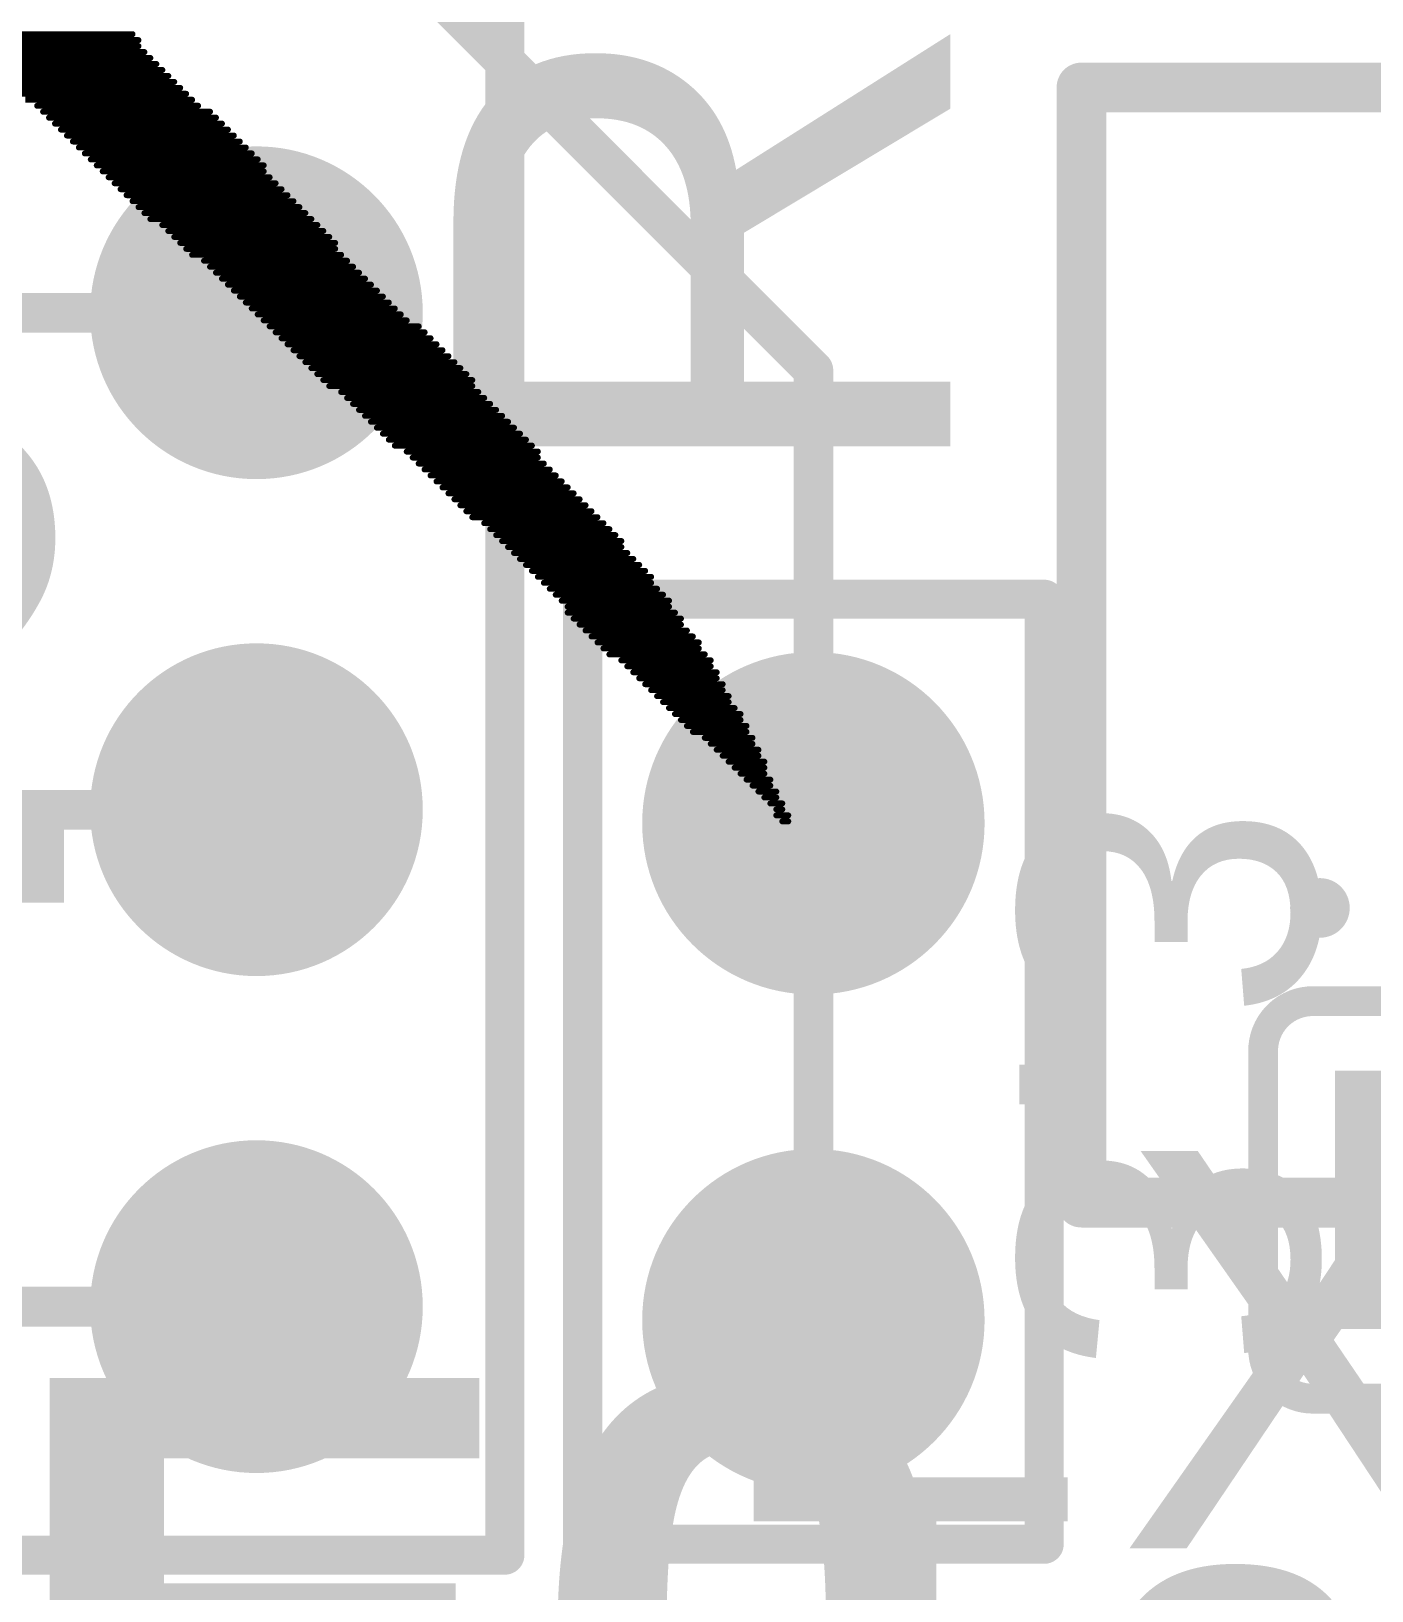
# Model space of a CAD drawing. Header units: millimetres. Extents: x -6 to 151, y -20 to 98.
# Drawn here: x 62.76 to 69.62, y 9.76 to 17.73 of the extents above; entities that cross this region are included whole.
import ezdxf

# ---------------------------------------------------------------- set-up
doc = ezdxf.new("R2010")
doc.units = ezdxf.units.MM
for name, color, linetype in [('BottomOverlay', 54, 'Continuous'), ('BottomPaste', 16, 'Continuous'), ('BottomSolder', 6, 'Continuous'), ('MultiLayer', 9, 'Continuous'), ('PadHoleLayer', 156, 'Continuous'), ('TopOverlay', 2, 'Continuous'), ('TopSolder', 216, 'Continuous'), ('ViaHoleLayer', 16, 'Continuous')]:
    doc.layers.add(name, color=color, linetype=linetype)
doc.styles.add('Arial', font='arial.ttf', dxfattribs={"height": 0.2})
doc.styles.add('Arial Black', font='ariblk.ttf', dxfattribs={"height": 0.2})

# ---------------------------------------------------------------- blocks, each defined once
blk = doc.blocks.new('1_2_P___H______2_54_100')
at = {"layer": 'BottomSolder'}
h = blk.add_hatch(color=6, dxfattribs=at)
edge = h.paths.add_edge_path()
edge.add_arc((0, 0), 0.8754, 0, 360)
h = blk.add_hatch(color=6, dxfattribs=at)
edge = h.paths.add_edge_path()
edge.add_arc((2.54, 0), 0.8754, 0, 360)
at = {"layer": 'MultiLayer'}
h = blk.add_hatch(color=9, dxfattribs=at)
edge = h.paths.add_edge_path()
edge.add_arc((0, 0), 0.85, 0, 360)
h = blk.add_hatch(color=9, dxfattribs=at)
edge = h.paths.add_edge_path()
edge.add_arc((2.54, 0), 0.85, 0, 360)
at = {"layer": 'PadHoleLayer'}
h = blk.add_hatch(color=156, dxfattribs=at)
edge = h.paths.add_edge_path()
edge.add_arc((0, 0), 0.55, 0, 360)
h = blk.add_hatch(color=156, dxfattribs=at)
edge = h.paths.add_edge_path()
edge.add_arc((2.54, 0), 0.55, 0, 360)
at = {"layer": 'TopSolder'}
h = blk.add_hatch(color=216, dxfattribs=at)
edge = h.paths.add_edge_path()
edge.add_arc((0, 0), 0.8754, 0, 360)
h = blk.add_hatch(color=216, dxfattribs=at)
edge = h.paths.add_edge_path()
edge.add_arc((2.54, 0), 0.8754, 0, 360)
at = {"layer": 'TopOverlay', "const_width": 0.2}
for points in [[(3.685, 1.18), (-1.145, 1.18)], [(-1.145, -1.18), (-1.145, 1.18)], [(3.685, -1.18), (3.685, 1.18)], [(3.685, -1.18), (-1.145, -1.18)]]:
    blk.add_lwpolyline(points, dxfattribs=at)
at = {"layer": 'TopOverlay', "const_width": 0.1}
for points in [[(-1.195, 1.18, 1), (-1.095, 1.18, 1)], [(-1.195, 1.18, 1), (-1.095, 1.18, 1)], [(3.635, 1.18, 1), (3.735, 1.18, 1)], [(3.635, 1.18, 1), (3.735, 1.18, 1)], [(-1.195, -1.18, 1), (-1.095, -1.18, 1)], [(-1.195, -1.18, 1), (-1.095, -1.18, 1)], [(3.635, -1.18, 1), (3.735, -1.18, 1)], [(3.635, -1.18, 1), (3.735, -1.18, 1)]]:
    blk.add_lwpolyline(points, format="xyb", close=True, dxfattribs=at)
blk = doc.blocks.new('PAD_JUMPER_3_2OF3_NC_BY_PASTE_YES_SILK_FULL_BOX_B_152')
at = {"layer": 'BottomPaste'}
for points in [[(-1.1303, 0.635), (-0.4953, 0.635), (-0.4953, -0.635), (-1.1303, -0.635)], [(-0.3175, 0.635), (0.3175, 0.635), (0.3175, -0.635), (-0.3175, -0.635)], [(0.4953, 0.635), (1.1303, 0.635), (1.1303, -0.635), (0.4953, -0.635)]]:
    blk.add_hatch(color=16, dxfattribs=at).paths.add_polyline_path(points)
at = {"layer": 'BottomSolder'}
for points in [[(-1.1557, 0.6604), (-0.4699, 0.6604), (-0.4699, -0.6604), (-1.1557, -0.6604)], [(-0.3429, 0.6604), (0.3429, 0.6604), (0.3429, -0.6604), (-0.3429, -0.6604)], [(0.4699, 0.6604), (1.1557, 0.6604), (1.1557, -0.6604), (0.4699, -0.6604)]]:
    blk.add_hatch(color=6, dxfattribs=at).paths.add_polyline_path(points)
at = {"layer": 'BottomOverlay', "const_width": 0.1524}
for points in [[(-1.524, 0.762, -0.414214), (-1.27, 1.016)], [(1.27, 1.016, -0.414214), (1.524, 0.762)], [(-1.27, -1.016, -0.414214), (-1.524, -0.762)], [(1.524, -0.762, -0.414214), (1.27, -1.016)]]:
    blk.add_lwpolyline(points, format="xyb", dxfattribs=at)
for points in [[(-1.27, 1.016), (1.27, 1.016)], [(-1.524, -0.762), (-1.524, 0.762)], [(1.524, -0.762), (1.524, 0.762)], [(-1.27, -1.016), (1.27, -1.016)]]:
    blk.add_lwpolyline(points, dxfattribs=at)
at = {"layer": 'BottomOverlay', "const_width": 0.0762}
for points in [[(-1.3081, 1.016, 1), (-1.2319, 1.016, 1)], [(-1.3081, 1.016, 1), (-1.2319, 1.016, 1)], [(1.2319, 1.016, 1), (1.3081, 1.016, 1)], [(1.2319, 1.016, 1), (1.3081, 1.016, 1)], [(-1.5621, 0.762, 1), (-1.4859, 0.762, 1)], [(-1.5621, 0.762, 1), (-1.4859, 0.762, 1)], [(1.4859, 0.762, 1), (1.5621, 0.762, 1)], [(1.4859, 0.762, 1), (1.5621, 0.762, 1)], [(-1.5621, -0.762, 1), (-1.4859, -0.762, 1)], [(-1.5621, -0.762, 1), (-1.4859, -0.762, 1)], [(1.4859, -0.762, 1), (1.5621, -0.762, 1)], [(1.4859, -0.762, 1), (1.5621, -0.762, 1)], [(-1.3081, -1.016, 1), (-1.2319, -1.016, 1)], [(-1.3081, -1.016, 1), (-1.2319, -1.016, 1)], [(1.2319, -1.016, 1), (1.3081, -1.016, 1)], [(1.2319, -1.016, 1), (1.3081, -1.016, 1)]]:
    blk.add_lwpolyline(points, format="xyb", close=True, dxfattribs=at)
blk = doc.blocks.new('XH2_54_3P_L_283')
at = {"layer": 'TopOverlay', "const_width": 0.254}
for points in [[(4.98, 2.35), (-5, 2.35)], [(4.98, 2.35), (4.98, -3.35)], [(4.98, -3.35), (2.2352, -3.35)]]:
    blk.add_lwpolyline(points, dxfattribs=at)
at = {"layer": 'TopOverlay', "const_width": 0.127}
for points in [[(4.9165, 2.35, 1), (5.0435, 2.35, 1)], [(4.9165, 2.35, 1), (5.0435, 2.35, 1)], [(4.9165, -3.35, 1), (5.0435, -3.35, 1)], [(4.9165, -3.35, 1), (5.0435, -3.35, 1)]]:
    blk.add_lwpolyline(points, format="xyb", close=True, dxfattribs=at)
blk = doc.blocks.new('H______2X4_287')
at = {"layer": 'BottomSolder'}
h = blk.add_hatch(color=6, dxfattribs=at)
edge = h.paths.add_edge_path()
edge.add_arc((0, 2.54), 0.8504, 0, 360)
h = blk.add_hatch(color=6, dxfattribs=at)
edge = h.paths.add_edge_path()
edge.add_arc((2.54, 2.54), 0.8504, 0, 360)
h = blk.add_hatch(color=6, dxfattribs=at)
edge = h.paths.add_edge_path()
edge.add_arc((5.08, 2.54), 0.8504, 0, 360)
h = blk.add_hatch(color=6, dxfattribs=at)
edge = h.paths.add_edge_path()
edge.add_arc((7.62, 2.54), 0.8504, 0, 360)
h = blk.add_hatch(color=6, dxfattribs=at)
edge = h.paths.add_edge_path()
edge.add_arc((0, 0), 0.8504, 0, 360)
h = blk.add_hatch(color=6, dxfattribs=at)
edge = h.paths.add_edge_path()
edge.add_arc((2.54, 0), 0.8504, 0, 360)
h = blk.add_hatch(color=6, dxfattribs=at)
edge = h.paths.add_edge_path()
edge.add_arc((5.08, 0), 0.8504, 0, 360)
h = blk.add_hatch(color=6, dxfattribs=at)
edge = h.paths.add_edge_path()
edge.add_arc((7.62, 0), 0.8504, 0, 360)
at = {"layer": 'MultiLayer'}
h = blk.add_hatch(color=9, dxfattribs=at)
edge = h.paths.add_edge_path()
edge.add_arc((0, 2.54), 0.825, 0, 360)
h = blk.add_hatch(color=9, dxfattribs=at)
edge = h.paths.add_edge_path()
edge.add_arc((2.54, 2.54), 0.825, 0, 360)
h = blk.add_hatch(color=9, dxfattribs=at)
edge = h.paths.add_edge_path()
edge.add_arc((5.08, 2.54), 0.825, 0, 360)
h = blk.add_hatch(color=9, dxfattribs=at)
edge = h.paths.add_edge_path()
edge.add_arc((7.62, 2.54), 0.825, 0, 360)
h = blk.add_hatch(color=9, dxfattribs=at)
edge = h.paths.add_edge_path()
edge.add_arc((0, 0), 0.825, 0, 360)
h = blk.add_hatch(color=9, dxfattribs=at)
edge = h.paths.add_edge_path()
edge.add_arc((2.54, 0), 0.825, 0, 360)
h = blk.add_hatch(color=9, dxfattribs=at)
edge = h.paths.add_edge_path()
edge.add_arc((5.08, 0), 0.825, 0, 360)
h = blk.add_hatch(color=9, dxfattribs=at)
edge = h.paths.add_edge_path()
edge.add_arc((7.62, 0), 0.825, 0, 360)
at = {"layer": 'PadHoleLayer'}
h = blk.add_hatch(color=156, dxfattribs=at)
edge = h.paths.add_edge_path()
edge.add_arc((0, 2.54), 0.51, 0, 360)
h = blk.add_hatch(color=156, dxfattribs=at)
edge = h.paths.add_edge_path()
edge.add_arc((2.54, 2.54), 0.51, 0, 360)
h = blk.add_hatch(color=156, dxfattribs=at)
edge = h.paths.add_edge_path()
edge.add_arc((5.08, 2.54), 0.51, 0, 360)
h = blk.add_hatch(color=156, dxfattribs=at)
edge = h.paths.add_edge_path()
edge.add_arc((7.62, 2.54), 0.51, 0, 360)
h = blk.add_hatch(color=156, dxfattribs=at)
edge = h.paths.add_edge_path()
edge.add_arc((0, 0), 0.51, 0, 360)
h = blk.add_hatch(color=156, dxfattribs=at)
edge = h.paths.add_edge_path()
edge.add_arc((2.54, 0), 0.51, 0, 360)
h = blk.add_hatch(color=156, dxfattribs=at)
edge = h.paths.add_edge_path()
edge.add_arc((5.08, 0), 0.51, 0, 360)
h = blk.add_hatch(color=156, dxfattribs=at)
edge = h.paths.add_edge_path()
edge.add_arc((7.62, 0), 0.51, 0, 360)
at = {"layer": 'TopSolder'}
h = blk.add_hatch(color=216, dxfattribs=at)
edge = h.paths.add_edge_path()
edge.add_arc((0, 2.54), 0.8504, 0, 360)
h = blk.add_hatch(color=216, dxfattribs=at)
edge = h.paths.add_edge_path()
edge.add_arc((2.54, 2.54), 0.8504, 0, 360)
h = blk.add_hatch(color=216, dxfattribs=at)
edge = h.paths.add_edge_path()
edge.add_arc((5.08, 2.54), 0.8504, 0, 360)
h = blk.add_hatch(color=216, dxfattribs=at)
edge = h.paths.add_edge_path()
edge.add_arc((7.62, 2.54), 0.8504, 0, 360)
h = blk.add_hatch(color=216, dxfattribs=at)
edge = h.paths.add_edge_path()
edge.add_arc((0, 0), 0.8504, 0, 360)
h = blk.add_hatch(color=216, dxfattribs=at)
edge = h.paths.add_edge_path()
edge.add_arc((2.54, 0), 0.8504, 0, 360)
h = blk.add_hatch(color=216, dxfattribs=at)
edge = h.paths.add_edge_path()
edge.add_arc((5.08, 0), 0.8504, 0, 360)
h = blk.add_hatch(color=216, dxfattribs=at)
edge = h.paths.add_edge_path()
edge.add_arc((7.62, 0), 0.8504, 0, 360)
at = {"layer": 'TopOverlay', "const_width": 0.2}
for points in [[(8.89, 3.81), (-1.27, 3.81)], [(-1.27, 1.27), (-1.27, 3.81)], [(8.89, 1.27), (8.89, 3.81)], [(-1.27, -1.27), (-1.27, 1.27)], [(8.89, -1.27), (8.89, 1.27)], [(8.89, -1.27), (-1.27, -1.27)]]:
    blk.add_lwpolyline(points, dxfattribs=at)
at = {"layer": 'TopOverlay', "const_width": 0.1}
for points in [[(-1.32, 3.81, 1), (-1.22, 3.81, 1)], [(-1.32, 3.81, 1), (-1.22, 3.81, 1)], [(8.84, 3.81, 1), (8.94, 3.81, 1)], [(8.84, 3.81, 1), (8.94, 3.81, 1)], [(-1.32, 1.27, 1), (-1.22, 1.27, 1)], [(-1.32, 1.27, 1), (-1.22, 1.27, 1)], [(8.84, 1.27, 1), (8.94, 1.27, 1)], [(8.84, 1.27, 1), (8.94, 1.27, 1)], [(-1.32, -1.27, 1), (-1.22, -1.27, 1)], [(-1.32, -1.27, 1), (-1.22, -1.27, 1)], [(8.84, -1.27, 1), (8.94, -1.27, 1)], [(8.84, -1.27, 1), (8.94, -1.27, 1)]]:
    blk.add_lwpolyline(points, format="xyb", close=True, dxfattribs=at)

msp = doc.modelspace()

# ---------------------------------------------------------------- hatches: boundary and pattern name
at = {"layer": 'ViaHoleLayer'}
h = msp.add_hatch(color=16, dxfattribs=at)
edge = h.paths.add_edge_path()
edge.add_arc((69.3529, 13.248), 0.1524, 0, 360)

# ---------------------------------------------------------------- linework, layer by layer
at = {"layer": 'BottomOverlay'}
for points, const_width in [([(63.9293, 18.8301), (66.763, 15.9964)], 0.203), ([(62.3672, 17.714), (63.2816, 17.714)], 0.0305), ([(62.3976, 17.6835), (63.312, 17.6835)], 0.0305), ([(62.4586, 17.653), (63.312, 17.653)], 0.0305), ([(62.4891, 17.6225), (63.3425, 17.6225)], 0.0305), ([(62.5196, 17.592), (63.373, 17.592)], 0.0305), ([(62.55, 17.5616), (63.4035, 17.5616)], 0.0305), ([(62.5805, 17.5311), (63.434, 17.5311)], 0.0305), ([(62.611, 17.5006), (63.4644, 17.5006)], 0.0305), ([(62.6415, 17.4701), (63.4949, 17.4701)], 0.0305), ([(62.672, 17.4396), (63.5254, 17.4396)], 0.0305), ([(62.7024, 17.4092), (63.5559, 17.4092)], 0.0305), ([(62.7329, 17.3787), (63.5864, 17.3787)], 0.0305), ([(62.7939, 17.3482), (63.6168, 17.3482)], 0.0305), ([(62.8244, 17.3177), (63.6778, 17.3177)], 0.0305), ([(62.8548, 17.2872), (63.7083, 17.2872)], 0.0305), ([(62.8853, 17.2568), (63.7388, 17.2568)], 0.0305), ([(62.9158, 17.2263), (63.7692, 17.2263)], 0.0305), ([(62.9463, 17.1958), (63.7997, 17.1958)], 0.0305), ([(62.9768, 17.1653), (63.8302, 17.1653)], 0.0305), ([(63.0072, 17.1348), (63.8607, 17.1348)], 0.0305), ([(63.0377, 17.1044), (63.8912, 17.1044)], 0.0305), ([(63.0682, 17.0739), (63.9216, 17.0739)], 0.0305), ([(63.0987, 17.0434), (63.9521, 17.0434)], 0.0305), ([(63.1292, 17.0129), (63.9521, 17.0129)], 0.0305), ([(63.1596, 16.9824), (63.9826, 16.9824)], 0.0305), ([(63.1901, 16.952), (64.0131, 16.952)], 0.0305), ([(63.2206, 16.9215), (64.0436, 16.9215)], 0.0305), ([(63.2511, 16.891), (64.074, 16.891)], 0.0305), ([(63.2816, 16.8605), (64.1045, 16.8605)], 0.0305), ([(63.312, 16.83), (64.135, 16.83)], 0.0305), ([(63.3425, 16.7996), (64.1655, 16.7996)], 0.0305), ([(63.373, 16.7691), (64.196, 16.7691)], 0.0305), ([(63.434, 16.7386), (64.2264, 16.7386)], 0.0305), ([(63.4644, 16.7081), (64.2569, 16.7081)], 0.0305), ([(63.4949, 16.6776), (64.2874, 16.6776)], 0.0305), ([(63.5254, 16.6472), (64.3179, 16.6472)], 0.0305), ([(63.5559, 16.6167), (64.3179, 16.6167)], 0.0305), ([(63.5864, 16.5862), (64.3484, 16.5862)], 0.0305), ([(63.6473, 16.5557), (64.3788, 16.5557)], 0.0305), ([(63.6778, 16.5252), (64.4093, 16.5252)], 0.0305), ([(63.7083, 16.4948), (64.4398, 16.4948)], 0.0305), ([(63.7388, 16.4643), (64.4703, 16.4643)], 0.0305), ([(63.7692, 16.4338), (64.5008, 16.4338)], 0.0305), ([(61.3753, 16.2901), (63.8996, 16.2901)], 0.203), ([(63.7997, 16.4033), (64.5312, 16.4033)], 0.0305), ([(63.8302, 16.3728), (64.5617, 16.3728)], 0.0305), ([(63.8607, 16.3424), (64.5922, 16.3424)], 0.0305), ([(63.8912, 16.3119), (64.6227, 16.3119)], 0.0305), ([(63.9216, 16.2814), (64.6532, 16.2814)], 0.0305), ([(63.9521, 16.2509), (64.6836, 16.2509)], 0.0305), ([(63.9826, 16.2204), (64.7446, 16.2204)], 0.0305), ([(64.0131, 16.19), (64.7751, 16.19)], 0.0305), ([(64.0436, 16.1595), (64.8056, 16.1595)], 0.0305), ([(64.074, 16.129), (64.836, 16.129)], 0.0305), ([(64.1045, 16.0985), (64.8665, 16.0985)], 0.0305), ([(64.135, 16.068), (64.897, 16.068)], 0.0305), ([(64.1655, 16.0376), (64.9275, 16.0376)], 0.0305), ([(66.763, 11.1407), (66.763, 15.9964)], 0.203), ([(64.196, 16.0071), (64.958, 16.0071)], 0.0305), ([(64.2264, 15.9766), (64.9884, 15.9766)], 0.0305), ([(64.2569, 15.9461), (65.0189, 15.9461)], 0.0305), ([(64.2874, 15.9156), (65.0189, 15.9156)], 0.0305), ([(64.3484, 15.8852), (65.0494, 15.8852)], 0.0305), ([(64.3788, 15.8547), (65.0799, 15.8547)], 0.0305), ([(64.4093, 15.8242), (65.1104, 15.8242)], 0.0305), ([(64.4398, 15.7937), (65.1408, 15.7937)], 0.0305), ([(64.4703, 15.7632), (65.1713, 15.7632)], 0.0305), ([(64.5008, 15.7328), (65.2018, 15.7328)], 0.0305), ([(64.5312, 15.7023), (65.2323, 15.7023)], 0.0305), ([(64.5617, 15.6718), (65.2628, 15.6718)], 0.0305), ([(64.5922, 15.6413), (65.2932, 15.6413)], 0.0305), ([(64.6227, 15.6108), (65.3237, 15.6108)], 0.0305), ([(64.6836, 15.5804), (65.3542, 15.5804)], 0.0305), ([(64.7141, 15.5499), (65.3542, 15.5499)], 0.0305), ([(64.7446, 15.5194), (65.3847, 15.5194)], 0.0305), ([(64.7751, 15.4889), (65.4152, 15.4889)], 0.0305), ([(64.8056, 15.4584), (65.4456, 15.4584)], 0.0305), ([(64.836, 15.428), (65.4761, 15.428)], 0.0305), ([(64.8665, 15.3975), (65.5066, 15.3975)], 0.0305), ([(64.897, 15.367), (65.5371, 15.367)], 0.0305), ([(64.9275, 15.3365), (65.5676, 15.3365)], 0.0305), ([(64.958, 15.306), (65.598, 15.306)], 0.0305), ([(64.9884, 15.2756), (65.6285, 15.2756)], 0.0305), ([(65.0189, 15.2451), (65.659, 15.2451)], 0.0305), ([(65.0799, 15.2146), (65.6895, 15.2146)], 0.0305), ([(65.1104, 15.1841), (65.72, 15.1841)], 0.0305), ([(65.1408, 15.1536), (65.7504, 15.1536)], 0.0305), ([(65.1713, 15.1232), (65.7809, 15.1232)], 0.0305), ([(65.2018, 15.0927), (65.7809, 15.0927)], 0.0305), ([(65.2323, 15.0622), (65.8114, 15.0622)], 0.0305), ([(65.2628, 15.0317), (65.8419, 15.0317)], 0.0305), ([(65.2932, 15.0012), (65.8724, 15.0012)], 0.0305), ([(65.3237, 14.9708), (65.9028, 14.9708)], 0.0305), ([(65.3542, 14.9403), (65.9333, 14.9403)], 0.0305), ([(65.3847, 14.9098), (65.9333, 14.9098)], 0.0305), ([(65.4152, 14.8793), (65.9638, 14.8793)], 0.0305), ([(65.4456, 14.8488), (65.9943, 14.8488)], 0.0305), ([(65.4761, 14.8184), (66.0248, 14.8184)], 0.0305), ([(65.5066, 14.7879), (66.0248, 14.7879)], 0.0305), ([(65.5066, 14.7574), (66.0552, 14.7574)], 0.0305), ([(65.5371, 14.7269), (66.0857, 14.7269)], 0.0305), ([(65.5676, 14.6964), (66.0857, 14.6964)], 0.0305), ([(65.598, 14.666), (66.1162, 14.666)], 0.0305), ([(65.6285, 14.6355), (66.1467, 14.6355)], 0.0305), ([(65.659, 14.605), (66.1772, 14.605)], 0.0305), ([(65.6895, 14.5745), (66.1772, 14.5745)], 0.0305), ([(65.72, 14.544), (66.2076, 14.544)], 0.0305), ([(65.7809, 14.5136), (66.2381, 14.5136)], 0.0305), ([(65.8114, 14.4831), (66.2381, 14.4831)], 0.0305), ([(65.8419, 14.4526), (66.2686, 14.4526)], 0.0305), ([(65.8724, 14.4221), (66.2686, 14.4221)], 0.0305), ([(65.9028, 14.3916), (66.2991, 14.3916)], 0.0305), ([(65.9333, 14.3612), (66.2991, 14.3612)], 0.0305), ([(65.9638, 14.3307), (66.3296, 14.3307)], 0.0305), ([(65.9943, 14.3002), (66.3296, 14.3002)], 0.0305), ([(66.0248, 14.2697), (66.36, 14.2697)], 0.0305), ([(66.0552, 14.2392), (66.3905, 14.2392)], 0.0305), ([(66.0857, 14.2088), (66.3905, 14.2088)], 0.0305), ([(66.1162, 14.1783), (66.421, 14.1783)], 0.0305), ([(66.1467, 14.1478), (66.421, 14.1478)], 0.0305), ([(66.2076, 14.1173), (66.4515, 14.1173)], 0.0305), ([(66.2381, 14.0868), (66.4515, 14.0868)], 0.0305), ([(66.2686, 14.0564), (66.482, 14.0564)], 0.0305), ([(66.2991, 14.0259), (66.482, 14.0259)], 0.0305), ([(66.3296, 13.9954), (66.5124, 13.9954)], 0.0305), ([(66.36, 13.9649), (66.5124, 13.9649)], 0.0305), ([(66.3905, 13.9344), (66.5124, 13.9344)], 0.0305), ([(66.421, 13.904), (66.5429, 13.904)], 0.0305), ([(66.4515, 13.8735), (66.5429, 13.8735)], 0.0305), ([(61.3753, 13.7501), (63.8996, 13.7501)], 0.203), ([(66.482, 13.843), (66.5734, 13.843)], 0.0305), ([(66.5124, 13.8125), (66.5734, 13.8125)], 0.0305), ([(66.5429, 13.782), (66.6039, 13.782)], 0.0305), ([(66.5734, 13.7516), (66.6039, 13.7516)], 0.0305), ([(66.5734, 13.7211), (66.6344, 13.7211)], 0.0305), ([(66.6039, 13.6906), (66.6344, 13.6906)], 0.0305), ([(61.3753, 11.2101), (63.8996, 11.2101)], 0.203)]:
    msp.add_lwpolyline(points, dxfattribs=dict(at, const_width=const_width))
for points, const_width in [([(63.2739, 17.714, 1), (63.2892, 17.714, 1)], 0.0152), ([(63.3044, 17.6835, 1), (63.3197, 17.6835, 1)], 0.0152), ([(63.3044, 17.653, 1), (63.3197, 17.653, 1)], 0.0152), ([(63.3349, 17.6225, 1), (63.3501, 17.6225, 1)], 0.0152), ([(63.3654, 17.592, 1), (63.3806, 17.592, 1)], 0.0152), ([(63.3959, 17.5616, 1), (63.4111, 17.5616, 1)], 0.0152), ([(63.4263, 17.5311, 1), (63.4416, 17.5311, 1)], 0.0152), ([(63.4568, 17.5006, 1), (63.4721, 17.5006, 1)], 0.0152), ([(63.4873, 17.4701, 1), (63.5025, 17.4701, 1)], 0.0152), ([(63.5178, 17.4396, 1), (63.533, 17.4396, 1)], 0.0152), ([(63.5483, 17.4092, 1), (63.5635, 17.4092, 1)], 0.0152), ([(63.5787, 17.3787, 1), (63.594, 17.3787, 1)], 0.0152), ([(62.7863, 17.3482, 1), (62.8015, 17.3482, 1)], 0.0152), ([(62.8167, 17.3177, 1), (62.832, 17.3177, 1)], 0.0152), ([(62.8472, 17.2872, 1), (62.8625, 17.2872, 1)], 0.0152), ([(63.6092, 17.3482, 1), (63.6245, 17.3482, 1)], 0.0152), ([(63.6702, 17.3177, 1), (63.6854, 17.3177, 1)], 0.0152), ([(63.7007, 17.2872, 1), (63.7159, 17.2872, 1)], 0.0152), ([(62.8777, 17.2568, 1), (62.8929, 17.2568, 1)], 0.0152), ([(62.9082, 17.2263, 1), (62.9234, 17.2263, 1)], 0.0152), ([(63.7311, 17.2568, 1), (63.7464, 17.2568, 1)], 0.0152), ([(63.7616, 17.2263, 1), (63.7769, 17.2263, 1)], 0.0152), ([(62.9387, 17.1958, 1), (62.9539, 17.1958, 1)], 0.0152), ([(62.9691, 17.1653, 1), (62.9844, 17.1653, 1)], 0.0152), ([(62.9996, 17.1348, 1), (63.0149, 17.1348, 1)], 0.0152), ([(63.7921, 17.1958, 1), (63.8073, 17.1958, 1)], 0.0152), ([(63.8226, 17.1653, 1), (63.8378, 17.1653, 1)], 0.0152), ([(63.8531, 17.1348, 1), (63.8683, 17.1348, 1)], 0.0152), ([(63.0301, 17.1044, 1), (63.0453, 17.1044, 1)], 0.0152), ([(63.0606, 17.0739, 1), (63.0758, 17.0739, 1)], 0.0152), ([(63.8835, 17.1044, 1), (63.8988, 17.1044, 1)], 0.0152), ([(63.914, 17.0739, 1), (63.9293, 17.0739, 1)], 0.0152), ([(63.0911, 17.0434, 1), (63.1063, 17.0434, 1)], 0.0152), ([(63.1215, 17.0129, 1), (63.1368, 17.0129, 1)], 0.0152), ([(63.152, 16.9824, 1), (63.1673, 16.9824, 1)], 0.0152), ([(63.9445, 17.0434, 1), (63.9597, 17.0434, 1)], 0.0152), ([(63.9445, 17.0129, 1), (63.9597, 17.0129, 1)], 0.0152), ([(63.975, 16.9824, 1), (63.9902, 16.9824, 1)], 0.0152), ([(63.1825, 16.952, 1), (63.1977, 16.952, 1)], 0.0152), ([(63.213, 16.9215, 1), (63.2282, 16.9215, 1)], 0.0152), ([(63.2435, 16.891, 1), (63.2587, 16.891, 1)], 0.0152), ([(64.0055, 16.952, 1), (64.0207, 16.952, 1)], 0.0152), ([(64.0359, 16.9215, 1), (64.0512, 16.9215, 1)], 0.0152), ([(64.0664, 16.891, 1), (64.0817, 16.891, 1)], 0.0152), ([(63.2739, 16.8605, 1), (63.2892, 16.8605, 1)], 0.0152), ([(63.3044, 16.83, 1), (63.3197, 16.83, 1)], 0.0152), ([(64.0969, 16.8605, 1), (64.1121, 16.8605, 1)], 0.0152), ([(64.1274, 16.83, 1), (64.1426, 16.83, 1)], 0.0152), ([(63.3349, 16.7996, 1), (63.3501, 16.7996, 1)], 0.0152), ([(63.3654, 16.7691, 1), (63.3806, 16.7691, 1)], 0.0152), ([(63.4263, 16.7386, 1), (63.4416, 16.7386, 1)], 0.0152), ([(64.1579, 16.7996, 1), (64.1731, 16.7996, 1)], 0.0152), ([(64.1883, 16.7691, 1), (64.2036, 16.7691, 1)], 0.0152), ([(64.2188, 16.7386, 1), (64.2341, 16.7386, 1)], 0.0152), ([(63.4568, 16.7081, 1), (63.4721, 16.7081, 1)], 0.0152), ([(63.4873, 16.6776, 1), (63.5025, 16.6776, 1)], 0.0152), ([(63.5178, 16.6472, 1), (63.533, 16.6472, 1)], 0.0152), ([(64.2493, 16.7081, 1), (64.2645, 16.7081, 1)], 0.0152), ([(64.2798, 16.6776, 1), (64.295, 16.6776, 1)], 0.0152), ([(64.3103, 16.6472, 1), (64.3255, 16.6472, 1)], 0.0152), ([(63.5483, 16.6167, 1), (63.5635, 16.6167, 1)], 0.0152), ([(63.5787, 16.5862, 1), (63.594, 16.5862, 1)], 0.0152), ([(64.3103, 16.6167, 1), (64.3255, 16.6167, 1)], 0.0152), ([(64.3407, 16.5862, 1), (64.356, 16.5862, 1)], 0.0152), ([(63.6397, 16.5557, 1), (63.6549, 16.5557, 1)], 0.0152), ([(63.6702, 16.5252, 1), (63.6854, 16.5252, 1)], 0.0152), ([(63.7007, 16.4948, 1), (63.7159, 16.4948, 1)], 0.0152), ([(64.3712, 16.5557, 1), (64.3865, 16.5557, 1)], 0.0152), ([(64.4017, 16.5252, 1), (64.4169, 16.5252, 1)], 0.0152), ([(64.4322, 16.4948, 1), (64.4474, 16.4948, 1)], 0.0152), ([(63.7311, 16.4643, 1), (63.7464, 16.4643, 1)], 0.0152), ([(63.7616, 16.4338, 1), (63.7769, 16.4338, 1)], 0.0152), ([(64.4627, 16.4643, 1), (64.4779, 16.4643, 1)], 0.0152), ([(64.4931, 16.4338, 1), (64.5084, 16.4338, 1)], 0.0152), ([(63.7921, 16.4033, 1), (63.8073, 16.4033, 1)], 0.0152), ([(63.8489, 16.2901, 1), (63.9504, 16.2901, 1)], 0.1015), ([(63.8226, 16.3728, 1), (63.8378, 16.3728, 1)], 0.0152), ([(63.8531, 16.3424, 1), (63.8683, 16.3424, 1)], 0.0152), ([(64.5236, 16.4033, 1), (64.5389, 16.4033, 1)], 0.0152), ([(64.5541, 16.3728, 1), (64.5693, 16.3728, 1)], 0.0152), ([(64.5846, 16.3424, 1), (64.5998, 16.3424, 1)], 0.0152), ([(63.8835, 16.3119, 1), (63.8988, 16.3119, 1)], 0.0152), ([(63.914, 16.2814, 1), (63.9293, 16.2814, 1)], 0.0152), ([(63.9445, 16.2509, 1), (63.9597, 16.2509, 1)], 0.0152), ([(64.6151, 16.3119, 1), (64.6303, 16.3119, 1)], 0.0152), ([(64.6455, 16.2814, 1), (64.6608, 16.2814, 1)], 0.0152), ([(64.676, 16.2509, 1), (64.6913, 16.2509, 1)], 0.0152), ([(63.975, 16.2204, 1), (63.9902, 16.2204, 1)], 0.0152), ([(64.0055, 16.19, 1), (64.0207, 16.19, 1)], 0.0152), ([(64.737, 16.2204, 1), (64.7522, 16.2204, 1)], 0.0152), ([(64.7675, 16.19, 1), (64.7827, 16.19, 1)], 0.0152), ([(64.0359, 16.1595, 1), (64.0512, 16.1595, 1)], 0.0152), ([(64.0664, 16.129, 1), (64.0817, 16.129, 1)], 0.0152), ([(64.0969, 16.0985, 1), (64.1121, 16.0985, 1)], 0.0152), ([(64.7979, 16.1595, 1), (64.8132, 16.1595, 1)], 0.0152), ([(64.8284, 16.129, 1), (64.8437, 16.129, 1)], 0.0152), ([(64.8589, 16.0985, 1), (64.8741, 16.0985, 1)], 0.0152), ([(64.1274, 16.068, 1), (64.1426, 16.068, 1)], 0.0152), ([(64.1579, 16.0376, 1), (64.1731, 16.0376, 1)], 0.0152), ([(64.8894, 16.068, 1), (64.9046, 16.068, 1)], 0.0152), ([(64.9199, 16.0376, 1), (64.9351, 16.0376, 1)], 0.0152), ([(66.7122, 15.9964, 1), (66.8137, 15.9964, 1)], 0.1015), ([(66.7122, 15.9964, 1), (66.8137, 15.9964, 1)], 0.1015), ([(64.1883, 16.0071, 1), (64.2036, 16.0071, 1)], 0.0152), ([(64.2188, 15.9766, 1), (64.2341, 15.9766, 1)], 0.0152), ([(64.2493, 15.9461, 1), (64.2645, 15.9461, 1)], 0.0152), ([(64.9503, 16.0071, 1), (64.9656, 16.0071, 1)], 0.0152), ([(64.9808, 15.9766, 1), (64.9961, 15.9766, 1)], 0.0152), ([(65.0113, 15.9461, 1), (65.0265, 15.9461, 1)], 0.0152), ([(64.2798, 15.9156, 1), (64.295, 15.9156, 1)], 0.0152), ([(64.3407, 15.8852, 1), (64.356, 15.8852, 1)], 0.0152), ([(64.3712, 15.8547, 1), (64.3865, 15.8547, 1)], 0.0152), ([(65.0113, 15.9156, 1), (65.0265, 15.9156, 1)], 0.0152), ([(65.0418, 15.8852, 1), (65.057, 15.8852, 1)], 0.0152), ([(65.0723, 15.8547, 1), (65.0875, 15.8547, 1)], 0.0152), ([(64.4017, 15.8242, 1), (64.4169, 15.8242, 1)], 0.0152), ([(64.4322, 15.7937, 1), (64.4474, 15.7937, 1)], 0.0152), ([(65.1027, 15.8242, 1), (65.118, 15.8242, 1)], 0.0152), ([(65.1332, 15.7937, 1), (65.1485, 15.7937, 1)], 0.0152), ([(64.4627, 15.7632, 1), (64.4779, 15.7632, 1)], 0.0152), ([(64.4931, 15.7328, 1), (64.5084, 15.7328, 1)], 0.0152), ([(64.5236, 15.7023, 1), (64.5389, 15.7023, 1)], 0.0152), ([(65.1637, 15.7632, 1), (65.1789, 15.7632, 1)], 0.0152), ([(65.1942, 15.7328, 1), (65.2094, 15.7328, 1)], 0.0152), ([(65.2247, 15.7023, 1), (65.2399, 15.7023, 1)], 0.0152), ([(64.5541, 15.6718, 1), (64.5693, 15.6718, 1)], 0.0152), ([(64.5846, 15.6413, 1), (64.5998, 15.6413, 1)], 0.0152), ([(64.6151, 15.6108, 1), (64.6303, 15.6108, 1)], 0.0152), ([(65.2551, 15.6718, 1), (65.2704, 15.6718, 1)], 0.0152), ([(65.2856, 15.6413, 1), (65.3009, 15.6413, 1)], 0.0152), ([(65.3161, 15.6108, 1), (65.3313, 15.6108, 1)], 0.0152), ([(64.676, 15.5804, 1), (64.6913, 15.5804, 1)], 0.0152), ([(64.7065, 15.5499, 1), (64.7217, 15.5499, 1)], 0.0152), ([(65.3466, 15.5804, 1), (65.3618, 15.5804, 1)], 0.0152), ([(65.3466, 15.5499, 1), (65.3618, 15.5499, 1)], 0.0152), ([(64.737, 15.5194, 1), (64.7522, 15.5194, 1)], 0.0152), ([(64.7675, 15.4889, 1), (64.7827, 15.4889, 1)], 0.0152), ([(64.7979, 15.4584, 1), (64.8132, 15.4584, 1)], 0.0152), ([(65.3771, 15.5194, 1), (65.3923, 15.5194, 1)], 0.0152), ([(65.4075, 15.4889, 1), (65.4228, 15.4889, 1)], 0.0152), ([(65.438, 15.4584, 1), (65.4533, 15.4584, 1)], 0.0152), ([(64.8284, 15.428, 1), (64.8437, 15.428, 1)], 0.0152), ([(64.8589, 15.3975, 1), (64.8741, 15.3975, 1)], 0.0152), ([(65.4685, 15.428, 1), (65.4837, 15.428, 1)], 0.0152), ([(65.499, 15.3975, 1), (65.5142, 15.3975, 1)], 0.0152), ([(64.8894, 15.367, 1), (64.9046, 15.367, 1)], 0.0152), ([(64.9199, 15.3365, 1), (64.9351, 15.3365, 1)], 0.0152), ([(64.9503, 15.306, 1), (64.9656, 15.306, 1)], 0.0152), ([(65.5295, 15.367, 1), (65.5447, 15.367, 1)], 0.0152), ([(65.5599, 15.3365, 1), (65.5752, 15.3365, 1)], 0.0152), ([(65.5904, 15.306, 1), (65.6057, 15.306, 1)], 0.0152), ([(64.9808, 15.2756, 1), (64.9961, 15.2756, 1)], 0.0152), ([(65.0113, 15.2451, 1), (65.0265, 15.2451, 1)], 0.0152), ([(65.0723, 15.2146, 1), (65.0875, 15.2146, 1)], 0.0152), ([(65.6209, 15.2756, 1), (65.6361, 15.2756, 1)], 0.0152), ([(65.6514, 15.2451, 1), (65.6666, 15.2451, 1)], 0.0152), ([(65.6819, 15.2146, 1), (65.6971, 15.2146, 1)], 0.0152), ([(65.1027, 15.1841, 1), (65.118, 15.1841, 1)], 0.0152), ([(65.1332, 15.1536, 1), (65.1485, 15.1536, 1)], 0.0152), ([(65.7123, 15.1841, 1), (65.7276, 15.1841, 1)], 0.0152), ([(65.7428, 15.1536, 1), (65.7581, 15.1536, 1)], 0.0152), ([(65.1637, 15.1232, 1), (65.1789, 15.1232, 1)], 0.0152), ([(65.1942, 15.0927, 1), (65.2094, 15.0927, 1)], 0.0152), ([(65.2247, 15.0622, 1), (65.2399, 15.0622, 1)], 0.0152), ([(65.7733, 15.1232, 1), (65.7885, 15.1232, 1)], 0.0152), ([(65.7733, 15.0927, 1), (65.7885, 15.0927, 1)], 0.0152), ([(65.8038, 15.0622, 1), (65.819, 15.0622, 1)], 0.0152), ([(65.2551, 15.0317, 1), (65.2704, 15.0317, 1)], 0.0152), ([(65.2856, 15.0012, 1), (65.3009, 15.0012, 1)], 0.0152), ([(65.8343, 15.0317, 1), (65.8495, 15.0317, 1)], 0.0152), ([(65.8647, 15.0012, 1), (65.88, 15.0012, 1)], 0.0152), ([(65.3161, 14.9708, 1), (65.3313, 14.9708, 1)], 0.0152), ([(65.3466, 14.9403, 1), (65.3618, 14.9403, 1)], 0.0152), ([(65.3771, 14.9098, 1), (65.3923, 14.9098, 1)], 0.0152), ([(65.8952, 14.9708, 1), (65.9105, 14.9708, 1)], 0.0152), ([(65.9257, 14.9403, 1), (65.9409, 14.9403, 1)], 0.0152), ([(65.9257, 14.9098, 1), (65.9409, 14.9098, 1)], 0.0152), ([(65.4075, 14.8793, 1), (65.4228, 14.8793, 1)], 0.0152), ([(65.438, 14.8488, 1), (65.4533, 14.8488, 1)], 0.0152), ([(65.4685, 14.8184, 1), (65.4837, 14.8184, 1)], 0.0152), ([(65.9562, 14.8793, 1), (65.9714, 14.8793, 1)], 0.0152), ([(65.9867, 14.8488, 1), (66.0019, 14.8488, 1)], 0.0152), ([(66.0171, 14.8184, 1), (66.0324, 14.8184, 1)], 0.0152), ([(65.499, 14.7879, 1), (65.5142, 14.7879, 1)], 0.0152), ([(65.499, 14.7574, 1), (65.5142, 14.7574, 1)], 0.0152), ([(66.0171, 14.7879, 1), (66.0324, 14.7879, 1)], 0.0152), ([(66.0476, 14.7574, 1), (66.0629, 14.7574, 1)], 0.0152), ([(65.5295, 14.7269, 1), (65.5447, 14.7269, 1)], 0.0152), ([(65.5599, 14.6964, 1), (65.5752, 14.6964, 1)], 0.0152), ([(65.5904, 14.666, 1), (65.6057, 14.666, 1)], 0.0152), ([(66.0781, 14.7269, 1), (66.0933, 14.7269, 1)], 0.0152), ([(66.0781, 14.6964, 1), (66.0933, 14.6964, 1)], 0.0152), ([(66.1086, 14.666, 1), (66.1238, 14.666, 1)], 0.0152), ([(65.6209, 14.6355, 1), (65.6361, 14.6355, 1)], 0.0152), ([(65.6514, 14.605, 1), (65.6666, 14.605, 1)], 0.0152), ([(65.6819, 14.5745, 1), (65.6971, 14.5745, 1)], 0.0152), ([(66.1391, 14.6355, 1), (66.1543, 14.6355, 1)], 0.0152), ([(66.1695, 14.605, 1), (66.1848, 14.605, 1)], 0.0152), ([(66.1695, 14.5745, 1), (66.1848, 14.5745, 1)], 0.0152), ([(65.7123, 14.544, 1), (65.7276, 14.544, 1)], 0.0152), ([(65.7733, 14.5136, 1), (65.7885, 14.5136, 1)], 0.0152), ([(66.2, 14.544, 1), (66.2153, 14.544, 1)], 0.0152), ([(66.2305, 14.5136, 1), (66.2457, 14.5136, 1)], 0.0152), ([(65.8038, 14.4831, 1), (65.819, 14.4831, 1)], 0.0152), ([(65.8343, 14.4526, 1), (65.8495, 14.4526, 1)], 0.0152), ([(65.8647, 14.4221, 1), (65.88, 14.4221, 1)], 0.0152), ([(66.2305, 14.4831, 1), (66.2457, 14.4831, 1)], 0.0152), ([(66.261, 14.4526, 1), (66.2762, 14.4526, 1)], 0.0152), ([(66.261, 14.4221, 1), (66.2762, 14.4221, 1)], 0.0152), ([(65.8952, 14.3916, 1), (65.9105, 14.3916, 1)], 0.0152), ([(65.9257, 14.3612, 1), (65.9409, 14.3612, 1)], 0.0152), ([(66.2915, 14.3916, 1), (66.3067, 14.3916, 1)], 0.0152), ([(66.2915, 14.3612, 1), (66.3067, 14.3612, 1)], 0.0152), ([(65.9562, 14.3307, 1), (65.9714, 14.3307, 1)], 0.0152), ([(65.9867, 14.3002, 1), (66.0019, 14.3002, 1)], 0.0152), ([(66.0171, 14.2697, 1), (66.0324, 14.2697, 1)], 0.0152), ([(66.3219, 14.3307, 1), (66.3372, 14.3307, 1)], 0.0152), ([(66.3219, 14.3002, 1), (66.3372, 14.3002, 1)], 0.0152), ([(66.3524, 14.2697, 1), (66.3677, 14.2697, 1)], 0.0152), ([(66.0476, 14.2392, 1), (66.0629, 14.2392, 1)], 0.0152), ([(66.0781, 14.2088, 1), (66.0933, 14.2088, 1)], 0.0152), ([(66.1086, 14.1783, 1), (66.1238, 14.1783, 1)], 0.0152), ([(66.3829, 14.2392, 1), (66.3981, 14.2392, 1)], 0.0152), ([(66.3829, 14.2088, 1), (66.3981, 14.2088, 1)], 0.0152), ([(66.4134, 14.1783, 1), (66.4286, 14.1783, 1)], 0.0152), ([(66.1391, 14.1478, 1), (66.1543, 14.1478, 1)], 0.0152), ([(66.2, 14.1173, 1), (66.2153, 14.1173, 1)], 0.0152), ([(66.4134, 14.1478, 1), (66.4286, 14.1478, 1)], 0.0152), ([(66.4439, 14.1173, 1), (66.4591, 14.1173, 1)], 0.0152), ([(66.2305, 14.0868, 1), (66.2457, 14.0868, 1)], 0.0152), ([(66.261, 14.0564, 1), (66.2762, 14.0564, 1)], 0.0152), ([(66.2915, 14.0259, 1), (66.3067, 14.0259, 1)], 0.0152), ([(66.4439, 14.0868, 1), (66.4591, 14.0868, 1)], 0.0152), ([(66.4743, 14.0564, 1), (66.4896, 14.0564, 1)], 0.0152), ([(66.4743, 14.0259, 1), (66.4896, 14.0259, 1)], 0.0152), ([(66.3219, 13.9954, 1), (66.3372, 13.9954, 1)], 0.0152), ([(66.3524, 13.9649, 1), (66.3677, 13.9649, 1)], 0.0152), ([(66.5048, 13.9954, 1), (66.5201, 13.9954, 1)], 0.0152), ([(66.5048, 13.9649, 1), (66.5201, 13.9649, 1)], 0.0152), ([(66.3829, 13.9344, 1), (66.3981, 13.9344, 1)], 0.0152), ([(66.4134, 13.904, 1), (66.4286, 13.904, 1)], 0.0152), ([(66.4439, 13.8735, 1), (66.4591, 13.8735, 1)], 0.0152), ([(66.5048, 13.9344, 1), (66.5201, 13.9344, 1)], 0.0152), ([(66.5353, 13.904, 1), (66.5505, 13.904, 1)], 0.0152), ([(66.5353, 13.8735, 1), (66.5505, 13.8735, 1)], 0.0152), ([(63.8489, 13.7501, 1), (63.9504, 13.7501, 1)], 0.1015), ([(66.4743, 13.843, 1), (66.4896, 13.843, 1)], 0.0152), ([(66.5048, 13.8125, 1), (66.5201, 13.8125, 1)], 0.0152), ([(66.5353, 13.782, 1), (66.5505, 13.782, 1)], 0.0152), ([(66.5658, 13.843, 1), (66.581, 13.843, 1)], 0.0152), ([(66.5658, 13.8125, 1), (66.581, 13.8125, 1)], 0.0152), ([(66.5963, 13.782, 1), (66.6115, 13.782, 1)], 0.0152), ([(66.5658, 13.7516, 1), (66.581, 13.7516, 1)], 0.0152), ([(66.5658, 13.7211, 1), (66.581, 13.7211, 1)], 0.0152), ([(66.5963, 13.7516, 1), (66.6115, 13.7516, 1)], 0.0152), ([(66.6267, 13.7211, 1), (66.642, 13.7211, 1)], 0.0152), ([(66.5963, 13.6906, 1), (66.6115, 13.6906, 1)], 0.0152), ([(66.6267, 13.6906, 1), (66.642, 13.6906, 1)], 0.0152), ([(63.8489, 11.2101, 1), (63.9504, 11.2101, 1)], 0.1015), ([(66.7122, 11.1407, 1), (66.8137, 11.1407, 1)], 0.1015)]:
    msp.add_lwpolyline(points, format="xyb", close=True, dxfattribs=dict(at, const_width=const_width))

# ---------------------------------------------------------------- block references
for name, p, rotation in [('H______2X4_287', (61.3753, 18.8301), 270), ('XH2_54_3P_L_283', (73.1135, 14.0916), 180), ('1_2_P___H______2_54_100', (66.763, 13.6807), 270)]:
    msp.add_blockref(name, p, dxfattribs=dict(rotation=rotation))
msp.add_blockref('PAD_JUMPER_3_2OF3_NC_BY_PASTE_YES_SILK_FULL_BOX_B_152', (70.5866, 11.7556))

# ---------------------------------------------------------------- texts
at = {"layer": 'BottomOverlay', "style": 'Arial', "text_generation_flag": 2}
msp.add_text('3.3', height=1.524, rotation=270, dxfattribs=at).set_placement((67.816, 10.8666))
at = {"layer": 'TopOverlay'}
for s, height, rotation, style, p in [('RGB', 2.54, 90, 'Arial', (67.4624, 15.3162)), ('FAN2', 2.54, 360, 'Arial Black', (52.4883, 13.2751)), ('X', 2.032, 360, 'Arial', (68.3151, 9.9742)), ('TE0', 2.54, 360, 'Arial Black', (60.1053, 8.3058)), ('Touch', 2.032, 360, 'Arial', (66.3941, 8.3058))]:
    msp.add_text(s, height=height, rotation=rotation, dxfattribs=dict(at, style=style)).set_placement(p)

doc.saveas('drawing.dxf')
